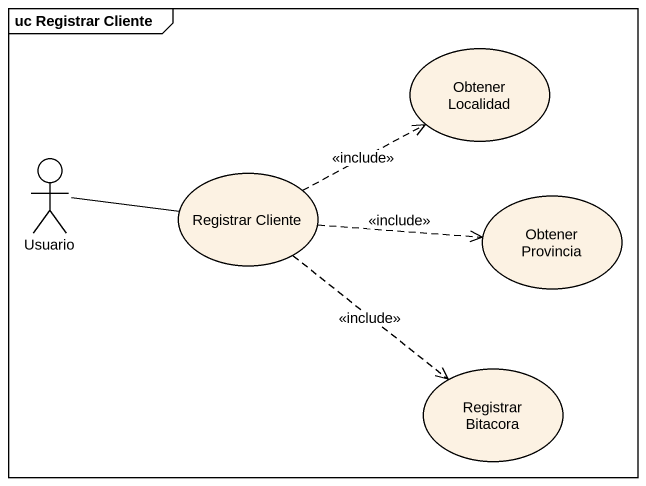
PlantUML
@startuml
mainframe uc Registrar Cliente
usecase "Obtener Localidad" as Obtener_Localidad
actor Usuario
usecase "Registrar Cliente" as Registrar_Cliente
usecase "Obtener Provincia" as Obtener_Provincia
usecase "Registrar Bitacora" as Registrar_Bitacora
Usuario -right- Registrar_Cliente
Registrar_Cliente .right.> Obtener_Localidad : <<include>>
Registrar_Cliente .right.> Obtener_Provincia : <<include>>
Registrar_Cliente ..> Registrar_Bitacora : <<include>>
@enduml
